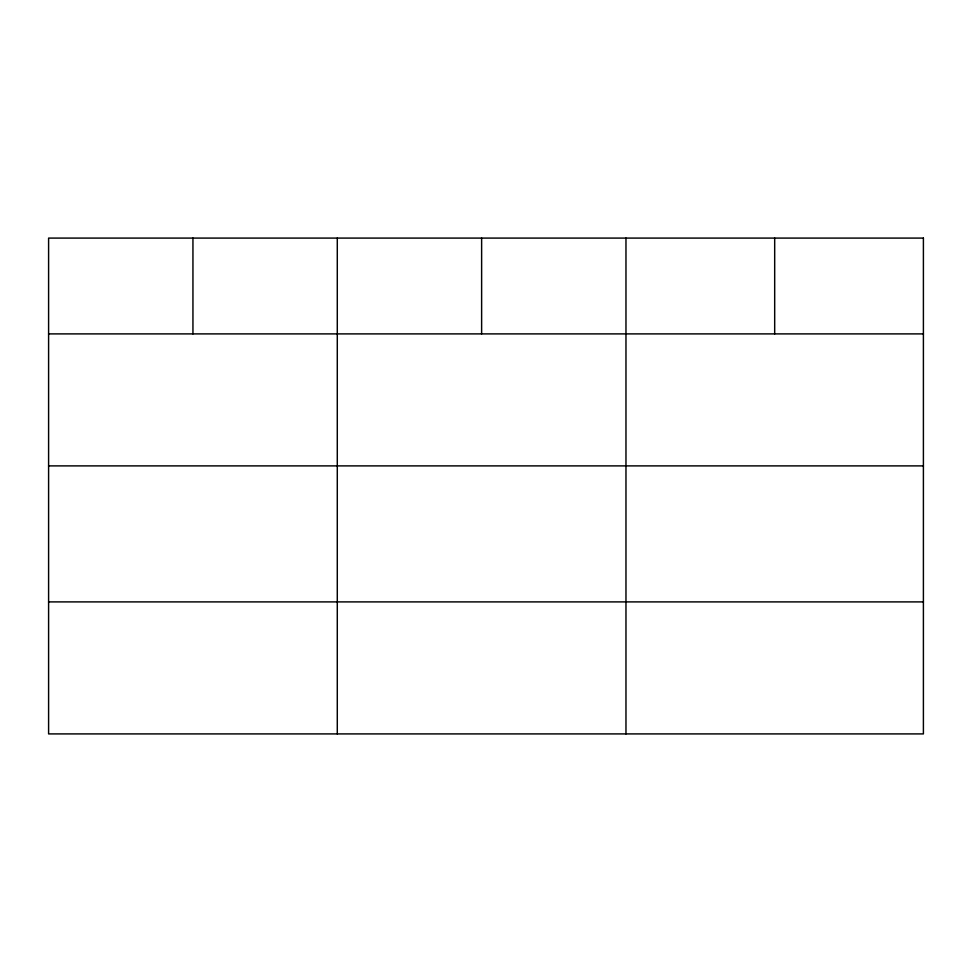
<?xml version="1.0" encoding="UTF-8"?>
<svg xmlns="http://www.w3.org/2000/svg" width="972" height="972" viewBox="0 0 972 972"><rect width="100%" height="100%" fill="white"/><g stroke="black" fill="none" stroke-linecap="round" stroke-linejoin="round"><path stroke-width="1.46" d="M48.6 333.894L923.4 333.894M48.6 465.892L923.4 465.892M48.6 601.899L923.4 601.899M774.684 238.091L774.684 333.894M625.968 238.091L625.968 733.909M481.626 238.091L481.626 333.894M337.284 238.091L337.284 733.909M192.942 238.091L192.942 333.894M923.4 238.091L48.6 238.091L48.6 733.909L923.4 733.909L923.4 238.091"/></g></svg>
